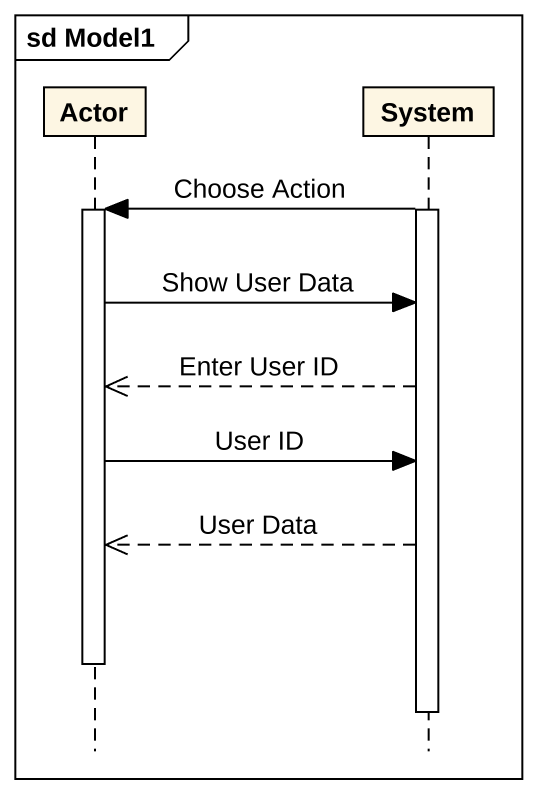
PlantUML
@startuml
mainframe sd Model1
hide footbox
participant "Actor" as Actor_
participant System

activate System
System -> Actor_ : Choose Action
activate Actor_
Actor_ -> System : Show User Data
System -->> Actor_ : Enter User ID
Actor_ -> System : User ID
System -->> Actor_ : User Data
deactivate Actor_
deactivate System
@enduml
